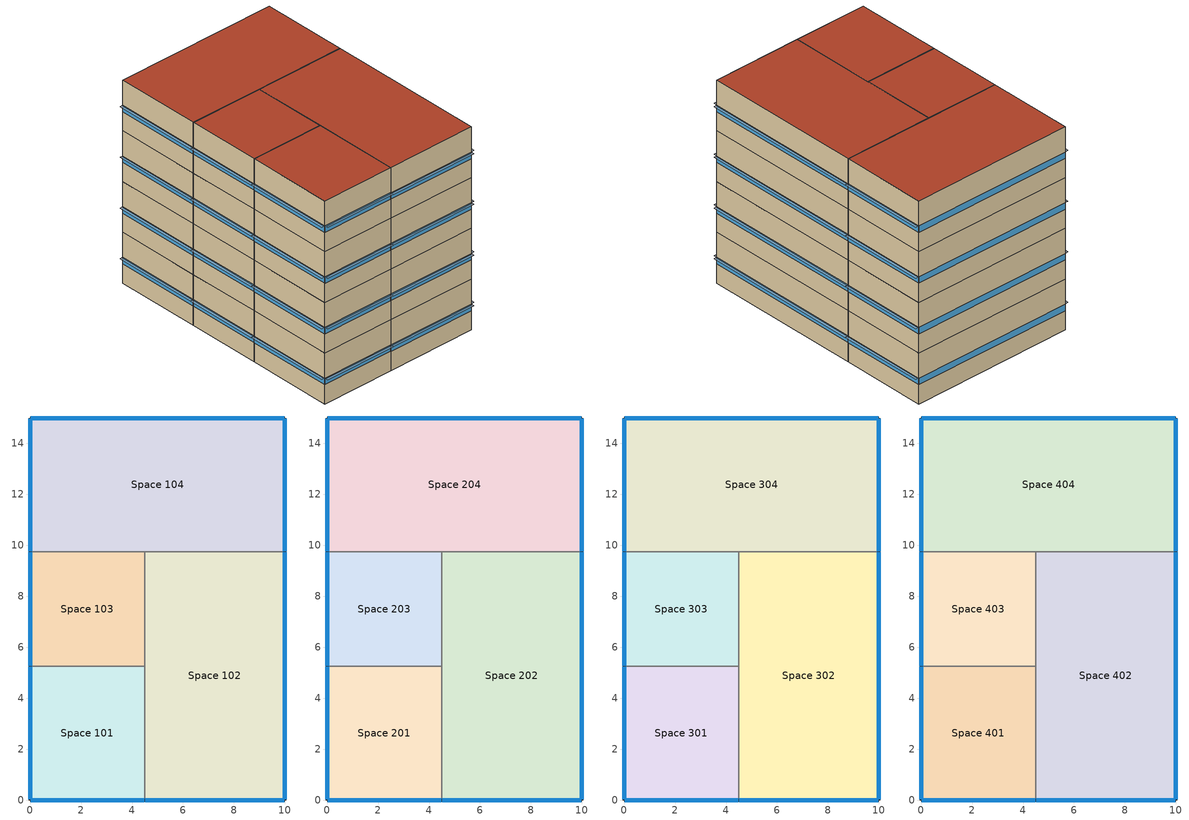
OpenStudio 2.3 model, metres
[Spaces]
Space 101
 floor ground: 4.5,5.25 4.5,0 0,0 0,5.25 z0
 wall outside: 0,5.25 0,0 4.5,0 z0:3.05
 wall to Space 103: 4.5,5.25 0,5.25 z0:3.05
 wall to Space 102: 4.5,0 4.5,5.25 z0:3.05
 window: 0.03,0 4.47,0 / 0,5.22 0,0.03 z1.16:1.55
Space 102
 floor ground: 10,9.75 10,0 4.5,0 4.5,9.75 z0
 wall outside: 4.5,0 10,0 10,9.75 z0:3.05
 wall to Space 103: 4.5,9.75 4.5,5.25 z0:3.05
 wall to Space 104: 10,9.75 4.5,9.75 z0:3.05
 window: 4.53,0 9.97,0 z1.16:1.55; 10,0.03 10,9.72 z1.17:1.55
Space 103
 floor ground: 4.5,9.75 4.5,5.25 0,5.25 0,9.75 z0
 wall outside: 0,9.75 0,5.25 z0:3.05
 wall to Space 104: 4.5,9.75 0,9.75 z0:3.05
 window: 0,9.72 0,5.28 z1.16:1.55
Space 104
 floor ground: 10,15 10,9.75 0,9.75 0,15 z0
 wall outside: 10,9.75 10,15 0,15 0,9.75 z0:3.05
 window: 9.97,15 0.03,15 z1.17:1.55; 10,9.78 10,14.97 / 0,14.97 0,9.78 z1.16:1.55
Space 201
 floor to Space 101: 4.5,5.25 4.5,0 0,0 0,5.25 z3.05
 wall outside: 0,5.25 0,0 4.5,0 z3.05:6.1
 wall to Space 203: 4.5,5.25 0,5.25 z3.05:6.1
 wall to Space 202: 4.5,0 4.5,5.25 z3.05:6.1
 window: 0.03,0 4.47,0 / 0,5.22 0,0.03 z4.21:4.6
Space 202
 floor to Space 102: 10,9.75 10,0 4.5,0 4.5,9.75 z3.05
 wall outside: 4.5,0 10,0 10,9.75 z3.05:6.1
 wall to Space 203: 4.5,9.75 4.5,5.25 z3.05:6.1
 wall to Space 204: 10,9.75 4.5,9.75 z3.05:6.1
 window: 4.53,0 9.97,0 / 10,0.03 10,9.72 z4.21:4.6
Space 203
 floor to Space 103: 4.5,9.75 4.5,5.25 0,5.25 0,9.75 z3.05
 wall outside: 0,9.75 0,5.25 z3.05:6.1
 wall to Space 204: 4.5,9.75 0,9.75 z3.05:6.1
 window: 0,9.72 0,5.28 z4.21:4.6
Space 204
 floor to Space 104: 10,15 10,9.75 0,9.75 0,15 z3.05
 wall outside: 10,9.75 10,15 0,15 0,9.75 z3.05:6.1
 window: 10,9.78 10,14.97 / 0,14.97 0,9.78 / 9.97,15 0.03,15 z4.21:4.6
Space 301
 floor to Space 201: 4.5,5.25 4.5,0 0,0 0,5.25 z6.1
 wall outside: 0,5.25 0,0 4.5,0 z6.1:9.14
 wall to Space 303: 4.5,5.25 0,5.25 z6.1:9.14
 wall to Space 302: 4.5,0 4.5,5.25 z6.1:9.14
 window: 0.03,0 4.47,0 / 0,5.22 0,0.03 z7.26:7.64
Space 302
 floor to Space 202: 10,9.75 10,0 4.5,0 4.5,9.75 z6.1
 wall outside: 4.5,0 10,0 10,9.75 z6.1:9.14
 wall to Space 303: 4.5,9.75 4.5,5.25 z6.1:9.14
 wall to Space 304: 10,9.75 4.5,9.75 z6.1:9.14
 window: 4.53,0 9.97,0 / 10,0.03 10,9.72 z7.26:7.64
Space 303
 floor to Space 203: 4.5,9.75 4.5,5.25 0,5.25 0,9.75 z6.1
 wall outside: 0,9.75 0,5.25 z6.1:9.14
 wall to Space 304: 4.5,9.75 0,9.75 z6.1:9.14
 window: 0,9.72 0,5.28 z7.26:7.64
Space 304
 floor to Space 204: 10,15 10,9.75 0,9.75 0,15 z6.1
 wall outside: 10,9.75 10,15 0,15 0,9.75 z6.1:9.14
 window: 0,14.97 0,9.78 / 10,9.78 10,14.97 / 9.97,15 0.03,15 z7.26:7.64
Space 401
 floor to Space 301: 4.5,5.25 4.5,0 0,0 0,5.25 z9.14
 wall outside: 0,5.25 0,0 4.5,0 z9.14:12.19
 wall to Space 403: 4.5,5.25 0,5.25 z9.14:12.19
 wall to Space 402: 4.5,0 4.5,5.25 z9.14:12.19
 window: 0.03,0 4.47,0 / 0,5.22 0,0.03 z10.31:10.69
 roof outside: 4.5,0 4.5,5.25 0,5.25 0,0 z12.19
Space 402
 floor to Space 302: 10,9.75 10,0 4.5,0 4.5,9.75 z9.14
 wall outside: 4.5,0 10,0 10,9.75 z9.14:12.19
 wall to Space 403: 4.5,9.75 4.5,5.25 z9.14:12.19
 wall to Space 404: 10,9.75 4.5,9.75 z9.14:12.19
 window: 4.53,0 9.97,0 / 10,0.03 10,9.72 z10.31:10.69
 roof outside: 10,0 10,9.75 4.5,9.75 4.5,0 z12.19
Space 403
 floor to Space 303: 4.5,9.75 4.5,5.25 0,5.25 0,9.75 z9.14
 wall outside: 0,9.75 0,5.25 z9.14:12.19
 wall to Space 404: 4.5,9.75 0,9.75 z9.14:12.19
 window: 0,9.72 0,5.28 z10.31:10.69
 roof outside: 4.5,5.25 4.5,9.75 0,9.75 0,5.25 z12.19
Space 404
 floor to Space 304: 10,15 10,9.75 0,9.75 0,15 z9.14
 wall outside: 10,9.75 10,15 0,15 0,9.75 z9.14:12.19
 window: 10,9.78 10,14.97 / 0,14.97 0,9.78 / 9.97,15 0.03,15 z10.31:10.69
 roof outside: 10,9.75 10,15 0,15 0,9.75 z12.19
shading: 9.97,-0.19 9.97,0 4.53,0 4.53,-0.19 z1.55; 4.47,-0.19 4.47,0 0.03,0 0.03,-0.19 z1.55; 0,9.78 0,14.97 -0.19,14.97 -0.19,9.78 z7.64; 10.19,9.78 10.19,14.97 10,14.97 10,9.78 z10.69; 10.19,0.03 10.19,9.72 10,9.72 10,0.03 z1.55; 9.97,-0.19 9.97,0 4.53,0 4.53,-0.19 z4.6; 10.19,9.78 10.19,14.97 10,14.97 10,9.78 z1.55; 10.19,9.78 10.19,14.97 10,14.97 10,9.78 z4.6; 0,0.03 0,5.22 -0.19,5.22 -0.19,0.03 z1.55; 0,9.78 0,14.97 -0.19,14.97 -0.19,9.78 z1.55; 0,5.28 0,9.72 -0.19,9.72 -0.19,5.28 z1.55; 4.47,-0.19 4.47,0 0.03,0 0.03,-0.19 z4.6; 0,0.03 0,5.22 -0.19,5.22 -0.19,0.03 z4.6; 10.19,0.03 10.19,9.72 10,9.72 10,0.03 z4.6; 4.47,-0.19 4.47,0 0.03,0 0.03,-0.19 z10.69; 10.19,9.78 10.19,14.97 10,14.97 10,9.78 z7.64; 9.97,-0.19 9.97,0 4.53,0 4.53,-0.19 z7.64; 0,5.28 0,9.72 -0.19,9.72 -0.19,5.28 z4.6; 10.19,0.03 10.19,9.72 10,9.72 10,0.03 z10.69; 0,9.78 0,14.97 -0.19,14.97 -0.19,9.78 z4.6; 4.47,-0.19 4.47,0 0.03,0 0.03,-0.19 z7.64; 0,0.03 0,5.22 -0.19,5.22 -0.19,0.03 z7.64; 10.19,0.03 10.19,9.72 10,9.72 10,0.03 z7.64; 0,5.28 0,9.72 -0.19,9.72 -0.19,5.28 z7.64; 0,5.28 0,9.72 -0.19,9.72 -0.19,5.28 z10.69; 0,0.03 0,5.22 -0.19,5.22 -0.19,0.03 z10.69; 0,9.78 0,14.97 -0.19,14.97 -0.19,9.78 z10.69; 9.97,-0.19 9.97,0 4.53,0 4.53,-0.19 z10.69
[Building]
Building 1: Space Type=189.1-2009 - MidriseApartment - Apartment - CZ4-8; Default Construction Set=189.1-2009 - CZ3 - MidriseApartment
[Site]
Site 1
[ClimateZones]
Climate Zone Institution Name 1=ASHRAE; Climate Zone Document Name 1=ANSI/ASHRAE Standard 169; Climate Zone Document Year 1=2006; Climate Zone Institution Name 2=CEC; Climate Zone Document Name 2=California Climate Zone Descriptions; Climate Zone Document Year 2=1995
[DefaultConstructionSet]
189.1-2009 - CZ3 - MidriseApartment: Default Exterior Surface Constructions=Default Surface Constructions 22; Default Interior Surface Constructions=Default Surface Constructions 23; Default Ground Contact Surface Constructions=Default Surface Constructions 24; Default Exterior SubSurface Constructions=Default Sub Surface Constructions 15; Default Interior SubSurface Constructions=Default Sub Surface Constructions 16; Interior Partition Construction=Interior Partition
[DefaultSurfaceConstructions]
Name | Floor Construction | Wall Construction | Roof Ceiling Construction
Default Surface Constructions 22 | ExtSlabCarpet 4in ClimateZone 1-8 | ASHRAE 189.1-2009 ExtWall SteelFrame ClimateZone 1-3 | ASHRAE 189.1-2009 ExtRoof IEAD ClimateZone 2-5
Default Surface Constructions 23 | Interior Floor | Interior Wall | Interior Ceiling
Default Surface Constructions 24 | ExtSlabCarpet 4in ClimateZone 1-8 | ExtSlabCarpet 4in ClimateZone 1-8 | ExtSlabCarpet 4in ClimateZone 1-8
[Construction]
ExtSlabCarpet 4in ClimateZone 1-8: MAT-CC05 4 HW CONCRETE, CP02 CARPET PAD
Interior Floor: F16 Acoustic tile, F05 Ceiling air space resistance, M11 100mm lightweight concrete
Interior Wall: G01a 19mm gypsum board, F04 Wall air space resistance, G01a 19mm gypsum board
Interior Ceiling: M11 100mm lightweight concrete, F05 Ceiling air space resistance, F16 Acoustic tile
Exterior Door: F08 Metal surface, I01 25mm insulation board
Interior Window: Clear 3mm
Interior Door; Interior Partition: G05 25mm wood
ASHRAE 189.1-2009 ExtRoof IEAD ClimateZone 2-5: Roof Membrane, Roof Insulation [21], Metal Decking
ASHRAE 189.1-2009 ExtWindow ClimateZone 3: Theoretical Glass [202]
ASHRAE 189.1-2009 ExtWall SteelFrame ClimateZone 1-3: MAT-SHEATH, Wall Insulation [33], 1/2IN Gypsum
[Material] Thermal Absorptance=0.9
Name | Roughness | Thickness {m} | Conductivity {W/m-K} | Density {kg/m3} | Specific Heat {J/kg-K} | Solar Absorptance | Visible Absorptance
MAT-CC05 4 HW CONCRETE | Rough | 0.1016 | 1.311 | 2240 | 836.8 | 0.85 | 0.85
1/2IN Gypsum | Smooth | 0.0127 | 0.16 | 784.9 | 830 | 0.4 | 0.4
Roof Membrane | VeryRough | 0.0095 | 0.16 | 1121.29 | 1460 | 0.7 | 0.7
Metal Decking | MediumSmooth | 0.0015 | 45.006 | 7680 | 418.4 | 0.6 | 0.6
F16 Acoustic tile | MediumSmooth | 0.0191 | 0.06 | 368 | 590 | 0.3 | 0.3
M11 100mm lightweight concrete | MediumRough | 0.1016 | 0.53 | 1280 | 840 | 0.5 | 0.5
G01a 19mm gypsum board | MediumSmooth | 0.019 | 0.16 | 800 | 1090 | 0.4 | 0.4
F08 Metal surface | Smooth | 0.0008 | 45.28 | 7824 | 500 | 0.7 | 0.7
I01 25mm insulation board | MediumRough | 0.0254 | 0.03 | 43 | 1210 | 0.6 | 0.6
G05 25mm wood | MediumSmooth | 0.0254 | 0.15 | 608 | 1630 | 0.5 | 0.5
Roof Insulation [21] | MediumRough | 0.2105 | 0.049 | 265 | 836.8 | 0.7 | 0.7
Wall Insulation [33] | MediumRough | 0.0781 | 0.045 | 265 | 836.8 | 0.7 | 0.7
[Material:NoMass] Roughness=Smooth; Thermal Resistance {m2-K/W}=0.1; Thermal Absorptance=0.9
Name | Solar Absorptance | Visible Absorptance
CP02 CARPET PAD | 0.8 | 0.8
MAT-SHEATH | 0.7 | 0.7
[Material:AirGap]
Name | Thermal Resistance {m2-K/W}
F05 Ceiling air space resistance | 0.18
F04 Wall air space resistance | 0.15
[DefaultSubSurfaceConstructions]
Name | Fixed Window Construction | Operable Window Construction | Door Construction | Tubular Daylight Dome Construction | Tubular Daylight Diffuser Construction
Default Sub Surface Constructions 15 | ASHRAE 189.1-2009 ExtWindow ClimateZone 3 | ASHRAE 189.1-2009 ExtWindow ClimateZone 3 | Exterior Door | Interior Window | Interior Window
Default Sub Surface Constructions 16 | Interior Window | Interior Window | Interior Door
[WindowMaterial:Glazing] Optical Data Type=SpectralAverage; Thickness {m}=0.003; Back Side Solar Reflectance at Normal Incidence=0; Back Side Visible Reflectance at Normal Incidence=0; Infrared Transmittance at Normal Incidence=0; Dirt Correction Factor for Solar and Visible Transmittance=1; Solar Diffusing=No
Name | Solar Transmittance at Normal Incidence | Front Side Solar Reflectance at Normal Incidence | Visible Transmittance at Normal Incidence | Front Side Visible Reflectance at Normal Incidence | Front Side Infrared Hemispherical Emissivity | Back Side Infrared Hemispherical Emissivity | Conductivity {W/m-K}
Clear 3mm | 0.837 | 0.075 | 0.898 | 0.081 | 0.84 | 0.84 | 0.9
Theoretical Glass [202] | 0.2325 | 0.7175 | 0.3192 | 0.6308 | 0.9 | 0.9 | 0.0192
[WindowMaterial:Blind]
Window Material Blind 1: Slat Width {m}=0.025; Slat Separation {m}=0.01875; Front Side Slat Beam Solar Reflectance=0.5; Back Side Slat Beam Solar Reflectance=0.5; Front Side Slat Diffuse Solar Reflectance=0.5; Back Side Slat Diffuse Solar Reflectance=0.5; Slat Beam Visible Transmittance=0
[SpaceType]
189.1-2009 - MidriseApartment - Apartment - CZ4-8: Default Schedule Set=189.1-2009 - MidriseApartment - Apartment - CZ4-8 Schedule Set; Standards Building Type=MidriseApartment; Standards Space Type=Apartment
[DefaultScheduleSet]
189.1-2009 - MidriseApartment - Apartment - CZ4-8 Schedule Set: Number of People Schedule=MidriseApartment Apartment Occ; People Activity Level Schedule=MidriseApartment Activity; Lighting Schedule=MidriseApartment Apartment Light; Electric Equipment Schedule=MidriseApartment Apartment Equip; Infiltration Schedule=MidriseApartment Infil
[Lights:Definition]
189.1-2009 - MidriseApartment - Apartment - CZ4-8 Lights Definition: Design Level Calculation Method=Watts/Area; Watts per Space Floor Area {W/m2}=10.6563
[Lights]
189.1-2009 - MidriseApartment - Apartment - CZ4-8 Lights: Lights Definition=189.1-2009 - MidriseApartment - Apartment - CZ4-8 Lights Definition; Space or SpaceType=189.1-2009 - MidriseApartment - Apartment - CZ4-8
[People:Definition]
189.1-2009 - MidriseApartment - Apartment - CZ4-8 People Definition: Number of People Calculation Method=People/Area; People per Space Floor Area {person/m2}=0.0283091; Fraction Radiant=0.3
[People]
189.1-2009 - MidriseApartment - Apartment - CZ4-8 People: People Definition=189.1-2009 - MidriseApartment - Apartment - CZ4-8 People Definition; Space or SpaceType=189.1-2009 - MidriseApartment - Apartment - CZ4-8
[SpaceInfiltration:DesignFlowRate]
189.1-2009 - MidriseApartment - Apartment - CZ4-8 Infiltration: Space or SpaceType=189.1-2009 - MidriseApartment - Apartment - CZ4-8; Design Flow Rate Calculation Method=Flow/ExteriorArea; Flow per Exterior Surface Area {m3/s-m2}=0.000226568
[ElectricEquipment:Definition]
189.1-2009 - MidriseApartment - Apartment - CZ4-8 Electric Equipment Definition: Design Level Calculation Method=Watts/Area; Watts per Space Floor Area {W/m2}=3.87501
[ElectricEquipment]
189.1-2009 - MidriseApartment - Apartment - CZ4-8 Electric Equipment: Electric Equipment Definition=189.1-2009 - MidriseApartment - Apartment - CZ4-8 Electric Equipment Definition; Space or SpaceType=189.1-2009 - MidriseApartment - Apartment - CZ4-8
[ShadingControl]
Shading Control 1: Shading Type=InteriorBlind; Shading Device Material=Window Material Blind 1
[BuildingStory] Nominal Floor to Floor Height {m}=3.048
Name | Nominal Z Coordinate {m}
Building Story 1 | 0
Building Story 2 | 3.048
Building Story 3 | 6.096
Building Story 4 | 9.144
[Space]
Name | Building Story
Space 101; Space 102; Space 103; Space 104 | Building Story 1
Space 201; Space 202; Space 203; Space 204 | Building Story 2
Space 301; Space 302; Space 303; Space 304 | Building Story 3
Space 401; Space 402; Space 403; Space 404 | Building Story 4
[Schedule:Ruleset]
Name | Default Day Schedule | Summer Design Day Schedule | Winter Design Day Schedule
MidriseApartment Apartment Light | MidriseApartment Apartment Light Default Schedule | MidriseApartment Apartment Light Summer Design Day | MidriseApartment Apartment Light Winter Design Day
MidriseApartment Apartment Occ | MidriseApartment Apartment Occ Default Schedule | MidriseApartment Apartment Occ Summer Design Day | MidriseApartment Apartment Occ Winter Design Day
MidriseApartment Activity | MidriseApartment Activity Default Schedule | MidriseApartment Activity Summer Design Day | MidriseApartment Activity Winter Design Day
MidriseApartment Infil | MidriseApartment Infil Default Schedule | MidriseApartment Infil Summer Design Day | MidriseApartment Infil Winter Design Day
MidriseApartment Apartment Equip | MidriseApartment Apartment Equip Default Schedule | MidriseApartment Apartment Equip Summer Design Day | MidriseApartment Apartment Equip Winter Design Day
[Schedule:Day]
MidriseApartment Apartment Light Default Schedule; MidriseApartment Apartment Light Summer Design Day; MidriseApartment Apartment Light Winter Design Day: 4, 0, 0.067, 5, 0, 0.187, 6, 0, 0.394, 7, 0, 0.44, 8, 0, 0.393, 9, 0, 0.172, 15, 0, 0.119, 16, 0, 0.206, 17, 0, 0.439, 18, 0, 0.616, 19, 0, 0.829, 20, 0, 0.986, 21, 0, 1, 22, 0, 0.692, 23, 0, 0.384, 24, 0, 0.16
MidriseApartment Apartment Occ Default Schedule; MidriseApartment Apartment Occ Summer Design Day; MidriseApartment Apartment Occ Winter Design Day: 7, 0, 1, 8, 0, 0.85, 9, 0, 0.39, 16, 0, 0.25, 17, 0, 0.3, 18, 0, 0.52, 21, 0, 0.87, 24, 0, 1
MidriseApartment Activity Default Schedule; MidriseApartment Activity Summer Design Day; MidriseApartment Activity Winter Design Day: 24, 0, 120
MidriseApartment Infil Default Schedule; MidriseApartment Infil Summer Design Day; MidriseApartment Infil Winter Design Day: 24, 0, 1
MidriseApartment Apartment Equip Default Schedule; MidriseApartment Apartment Equip Summer Design Day; MidriseApartment Apartment Equip Winter Design Day: 1, 0, 0.45, 2, 0, 0.41, 3, 0, 0.39, 5, 0, 0.38, 6, 0, 0.43, 7, 0, 0.54, 8, 0, 0.65, 9, 0, 0.66, 10, 0, 0.67, 11, 0, 0.69, 12, 0, 0.7, 13, 0, 0.69, 14, 0, 0.66, 15, 0, 0.65, 16, 0, 0.68, 17, 0, 0.8, 19, 0, 1, 20, 0, 0.93, 21, 0, 0.89, 22, 0, 0.85, 23, 0, 0.71, 24, 0, 0.58
